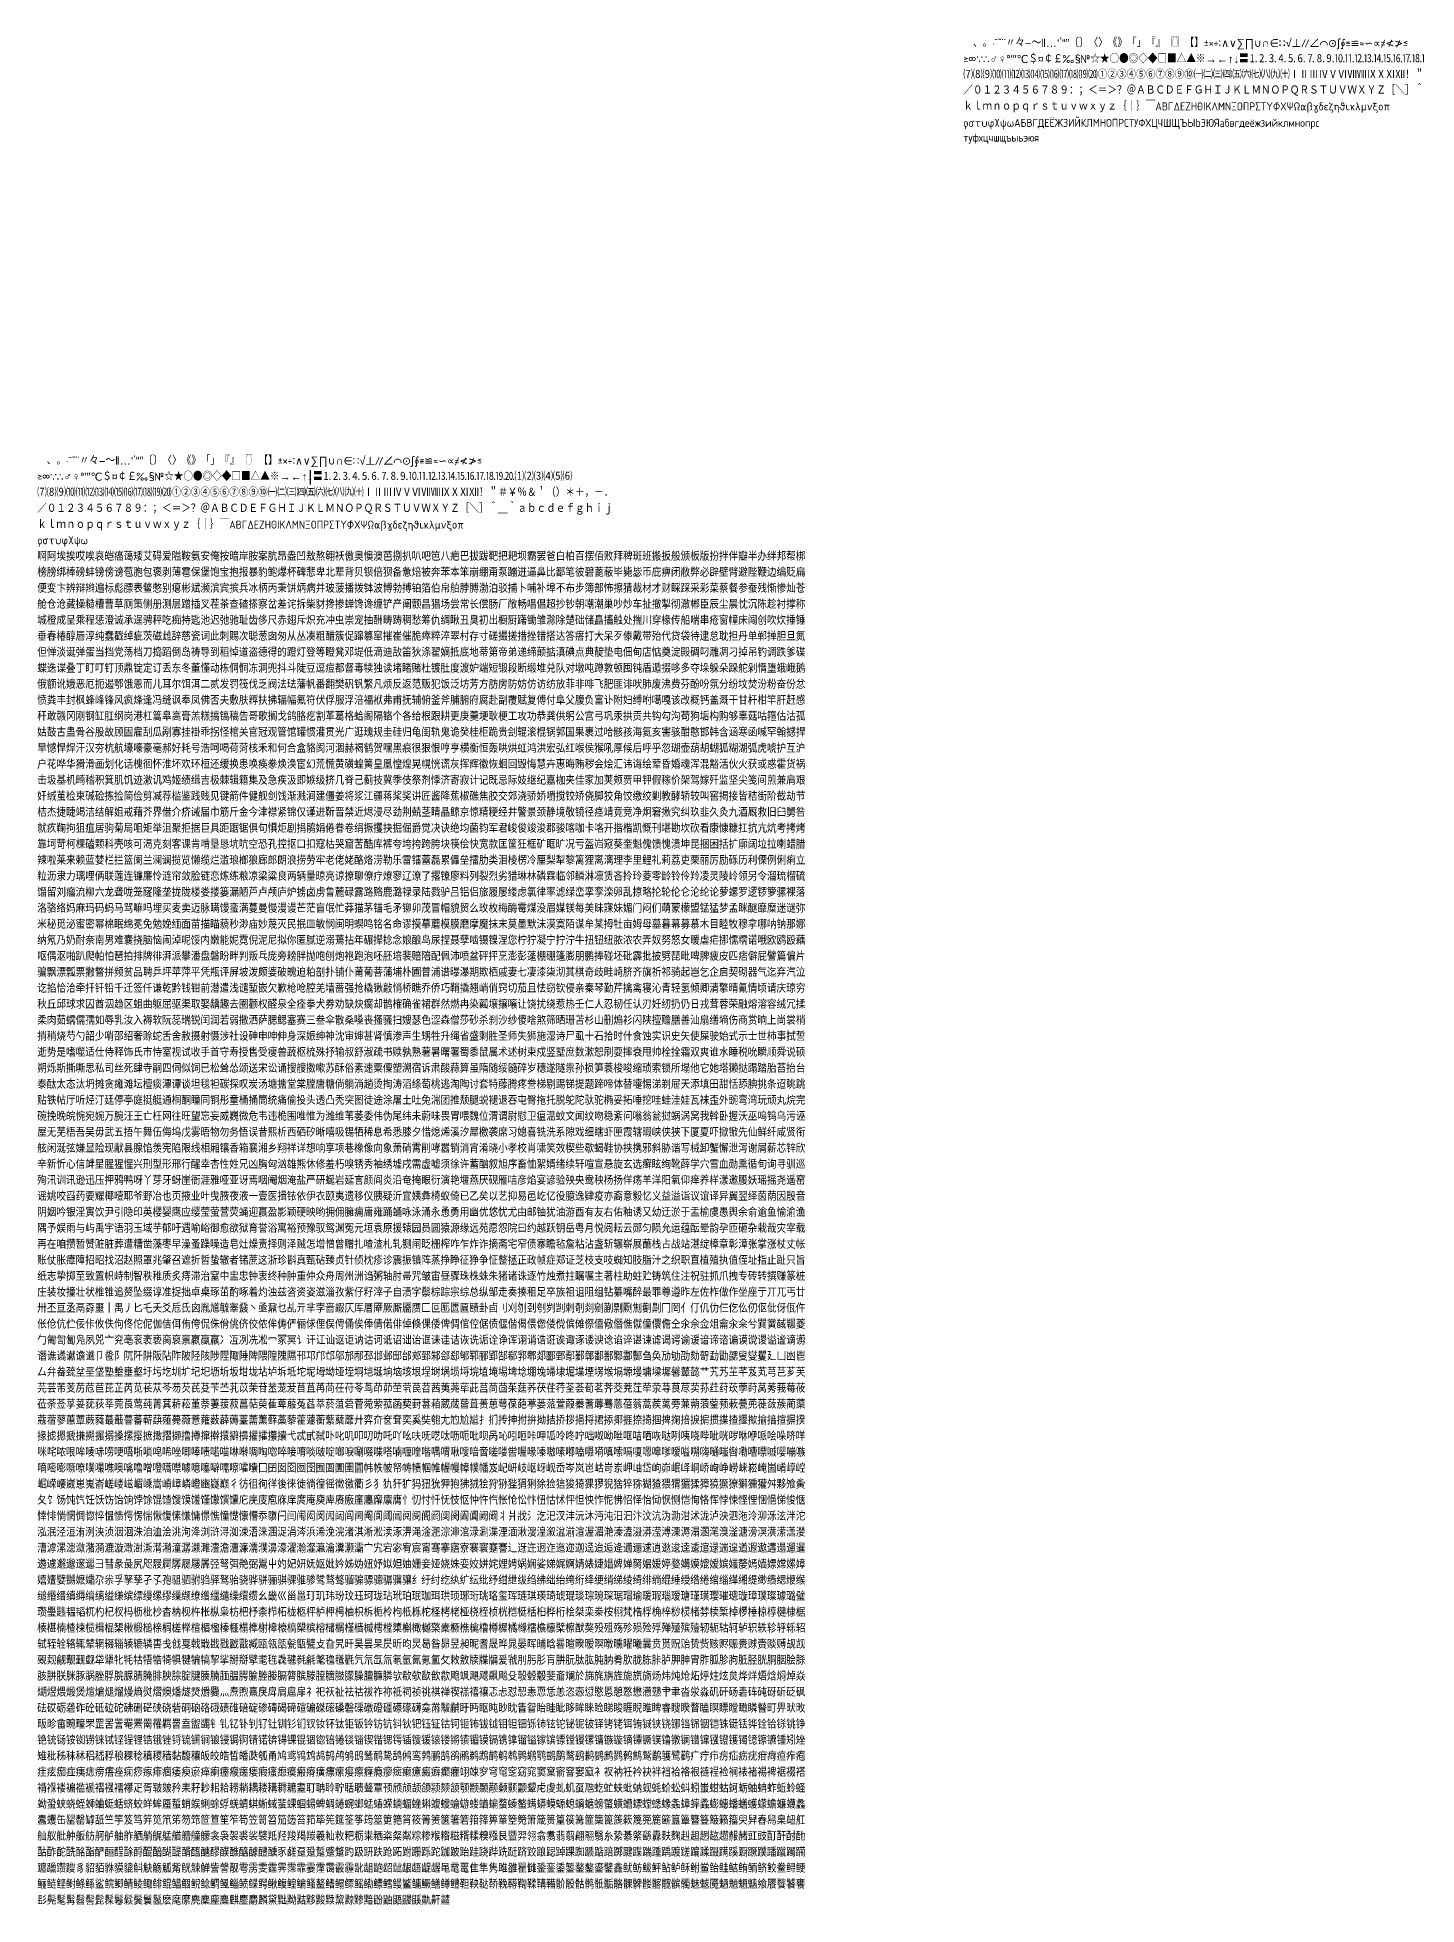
# Model space of a CAD drawing. Header units: millimetres. Extents: x -2979 to 9136, y 5799 to 12599.
# Drawn here: x 2445 to 2962, y 5879 to 6579 of the extents above; entities that cross this region are included whole.
import ezdxf

# ---------------------------------------------------------------- set-up
doc = ezdxf.new("R2010")
doc.units = ezdxf.units.MM
doc.header["$MEASUREMENT"] = 0
doc.styles.add('chin2', font='iso.shx', dxfattribs={"bigfont": 'chin2.shx'})

msp = doc.modelspace()

# ---------------------------------------------------------------- linework, layer by layer
at = {"color": 1}
msp.add_line((2547.38, 6416.54), (2547.38, 6411.22), dxfattribs=at)

# ---------------------------------------------------------------- texts
at = {"style": 'chin2'}
for s, p in [('\u3000、。·ˉˇ¨〃々—～‖…‘’“”〔〕〈〉《》「」『』〖〗【】±×÷∶∧∨∑∏∪∩∈∷√⊥∥∠⌒⊙∫∮≡≌≈∽∝≠≮≯≤', (2792.25, 6575.28)), ('≥∞∵∴♂♀°′″℃＄¤￠￡‰§№☆★○●◎◇◆□■△▲※→←↑↓〓⒈⒉⒊⒋⒌⒍⒎⒏⒐⒑⒒⒓⒔⒕⒖⒗⒘⒙⒚⒛⑴⑵⑶⑷⑸⑹', (2792.25, 6569.26)), ('⑺⑻⑼⑽⑾⑿⒀⒁⒂⒃⒄⒅⒆⒇①②③④⑤⑥⑦⑧⑨⑩㈠㈡㈢㈣㈤㈥㈦㈧㈨㈩ⅠⅡⅢⅣⅤⅥⅦⅧⅨⅩⅪⅫ！＂＃￥％＆＇（）＊＋，－．', (2792.25, 6563.33)), ('／０１２３４５６７８９：；＜＝＞？＠ＡＢＣＤＥＦＧＨＩＪＫＬＭＮＯＰＱＲＳＴＵＶＷＸＹＺ［＼］＾＿｀ａｂｃｄｅｆｇｈｉｊ', (2792.25, 6557.49)), ('ｋｌｍｎｏｐｑｒｓｔｕｖｗｘｙｚ｛｜｝￣ΑΒΓΔΕΖΗΘΙΚΛΜΝΞΟΠΡΣΤΥΦΧΨΩαβγδεζηθικλμνξοπ', (2792.25, 6551.49)), ('ρστυφχψωАБВГДЕЁЖЗИЙКЛМНОПРСТУФХЦЧШЩЪЫЬЭЮЯабвгдеёжзийклмнопрс', (2792.25, 6545.31)), ('туфхцчшщъыьэюя', (2792.25, 6539.8)), ('\u3000、。·ˉˇ¨〃々—～‖…‘’“”〔〕〈〉《》「」『』〖〗【】±×÷∶∧∨∑∏∪∩∈∷√⊥∥∠⌒⊙∫∮≡≌≈∽∝≠≮≯≤', (2445.03, 6418.65)), ('≥∞∵∴♂♀°′″℃＄¤￠￡‰§№☆★○●◎◇◆□■△▲※→←↑↓〓⒈⒉⒊⒋⒌⒍⒎⒏⒐⒑⒒⒓⒔⒕⒖⒗⒘⒙⒚⒛⑴⑵⑶⑷⑸⑹', (2445.03, 6412.65)), ('⑺⑻⑼⑽⑾⑿⒀⒁⒂⒃⒄⒅⒆⒇①②③④⑤⑥⑦⑧⑨⑩㈠㈡㈢㈣㈤㈥㈦㈧㈨㈩ⅠⅡⅢⅣⅤⅥⅦⅧⅨⅩⅪⅫ！＂＃￥％＆＇（）＊＋，－．', (2445.03, 6406.65)), ('／０１２３４５６７８９：；＜＝＞？＠ＡＢＣＤＥＦＧＨＩＪＫＬＭＮＯＰＱＲＳＴＵＶＷＸＹＺ［＼］＾＿｀ａｂｃｄｅｆｇｈｉｊ', (2445.03, 6400.65)), ('ｋｌｍｎｏｐｑｒｓｔｕｖｗｘｙｚ｛｜｝￣ΑΒΓΔΕΖΗΘΙΚΛΜΝΞΟΠΡΣΤΥΦΧΨΩαβγδεζηθικλμνξοπ', (2445.03, 6394.65)), ('ρστυφχψω', (2445.03, 6388.79)), ('榜膀绑棒磅蚌镑傍谤苞胞包褒剥薄雹保堡饱宝抱报暴豹鲍爆杯碑悲卑北辈背贝钡倍狈备惫焙被奔苯本笨崩绷甭泵蹦迸逼鼻比鄙笔彼碧蓖蔽毕毙毖币庇痹闭敝弊必辟壁臂避陛鞭边编贬扁', (2445.03, 6376.65)), ('啊阿埃挨哎唉哀皑癌蔼矮艾碍爱隘鞍氨安俺按暗岸胺案肮昂盎凹敖熬翱袄傲奥懊澳芭捌扒叭吧笆八疤巴拔跋靶把耙坝霸罢爸白柏百摆佰败拜稗斑班搬扳般颁板版扮拌伴瓣半办绊邦帮梆', (2445.03, 6382.65)), ('便变卞辨辩辫遍标彪膘表鳖憋别瘪彬斌濒滨宾摈兵冰柄丙秉饼炳病并玻菠播拨钵波博勃搏铂箔伯帛舶脖膊渤泊驳捕卜哺补埠不布步簿部怖擦猜裁材才财睬踩采彩菜蔡餐参蚕残惭惨灿苍', (2445.03, 6370.65)), ('舱仓沧藏操糙槽曹草厕策侧册测层蹭插叉茬茶查碴搽察岔差诧拆柴豺搀掺蝉馋谗缠铲产阐颤昌猖场尝常长偿肠厂敞畅唱倡超抄钞朝嘲潮巢吵炒车扯撤掣彻澈郴臣辰尘晨忱沉陈趁衬撑称', (2445.03, 6364.65)), ('城橙成呈乘程惩澄诚承逞骋秤吃痴持匙池迟弛驰耻齿侈尺赤翅斥炽充冲虫崇宠抽酬畴踌稠愁筹仇绸瞅丑臭初出橱厨躇锄雏滁除楚础储矗搐触处揣川穿椽传船喘串疮窗幢床闯创吹炊捶锤', (2445.03, 6358.65)), ('垂春椿醇唇淳纯蠢戳绰疵茨磁雌辞慈瓷词此刺赐次聪葱囱匆从丛凑粗醋簇促蹿篡窜摧崔催脆瘁粹淬翠村存寸磋撮搓措挫错搭达答瘩打大呆歹傣戴带殆代贷袋待逮怠耽担丹单郸掸胆旦氮', (2445.03, 6352.65)), ('但惮淡诞弹蛋当挡党荡档刀捣蹈倒岛祷导到稻悼道盗德得的蹬灯登等瞪凳邓堤低滴迪敌笛狄涤翟嫡抵底地蒂第帝弟递缔颠掂滇碘点典靛垫电佃甸店惦奠淀殿碉叼雕凋刁掉吊钓调跌爹碟', (2445.03, 6346.65)), ('俄额讹娥恶厄扼遏鄂饿恩而儿耳尔饵洱二贰发罚筏伐乏阀法珐藩帆番翻樊矾钒繁凡烦反返范贩犯饭泛坊芳方肪房防妨仿访纺放菲非啡飞肥匪诽吠肺废沸费芬酚吩氛分纷坟焚汾粉奋份忿', (2445.03, 6334.65)), ('蝶迭谍叠丁盯叮钉顶鼎锭定订丢东冬董懂动栋侗恫冻洞兜抖斗陡豆逗痘都督毒犊独读堵睹赌杜镀肚度渡妒端短锻段断缎堆兑队对墩吨蹲敦顿囤钝盾遁掇哆多夺垛躲朵跺舵剁惰堕蛾峨鹅', (2445.03, 6340.65)), ('愤粪丰封枫蜂峰锋风疯烽逢冯缝讽奉凤佛否夫敷肤孵扶拂辐幅氟符伏俘服浮涪福袱弗甫抚辅俯釜斧脯腑府腐赴副覆赋复傅付阜父腹负富讣附妇缚咐噶嘎该改概钙盖溉干甘杆柑竿肝赶感', (2445.03, 6328.65)), ('秆敢赣冈刚钢缸肛纲岗港杠篙皋高膏羔糕搞镐稿告哥歌搁戈鸽胳疙割革葛格蛤阁隔铬个各给根跟耕更庚羹埂耿梗工攻功恭龚供躬公宫弓巩汞拱贡共钩勾沟苟狗垢构购够辜菇咕箍估沽孤', (2445.03, 6322.65)), ('姑鼓古蛊骨谷股故顾固雇刮瓜剐寡挂褂乖拐怪棺关官冠观管馆罐惯灌贯光广逛瑰规圭硅归龟闺轨鬼诡癸桂柜跪贵刽辊滚棍锅郭国果裹过哈骸孩海氦亥害骇酣憨邯韩含涵寒函喊罕翰撼捍', (2445.03, 6316.65)), ('旱憾悍焊汗汉夯杭航壕嚎豪毫郝好耗号浩呵喝荷菏核禾和何合盒貉阂河涸赫褐鹤贺嘿黑痕很狠恨哼亨横衡恒轰哄烘虹鸿洪宏弘红喉侯猴吼厚候后呼乎忽瑚壶葫胡蝴狐糊湖弧虎唬护互沪', (2445.03, 6310.65)), ('户花哗华猾滑画划化话槐徊怀淮坏欢环桓还缓换患唤痪豢焕涣宦幻荒慌黄磺蝗簧皇凰惶煌晃幌恍谎灰挥辉徽恢蛔回毁悔慧卉惠晦贿秽会烩汇讳诲绘荤昏婚魂浑混豁活伙火获或惑霍货祸', (2445.03, 6304.65)), ('奸缄茧检柬碱硷拣捡简俭剪减荐槛鉴践贱见键箭件健舰剑饯渐溅涧建僵姜将浆江疆蒋桨奖讲匠酱降蕉椒礁焦胶交郊浇骄娇嚼搅铰矫侥脚狡角饺缴绞剿教酵轿较叫窖揭接皆秸街阶截劫节', (2445.03, 6292.65)), ('击圾基机畸稽积箕肌饥迹激讥鸡姬绩缉吉极棘辑籍集及急疾汲即嫉级挤几脊己蓟技冀季伎祭剂悸济寄寂计记既忌际妓继纪嘉枷夹佳家加荚颊贾甲钾假稼价架驾嫁歼监坚尖笺间煎兼肩艰', (2445.03, 6298.65)), ('桔杰捷睫竭洁结解姐戒藉芥界借介疥诫届巾筋斤金今津襟紧锦仅谨进靳晋禁近烬浸尽劲荆兢茎睛晶鲸京惊精粳经井警景颈静境敬镜径痉靖竟竞净炯窘揪究纠玖韭久灸九酒厩救旧臼舅咎', (2445.03, 6286.65)), ('就疚鞠拘狙疽居驹菊局咀矩举沮聚拒据巨具距踞锯俱句惧炬剧捐鹃娟倦眷卷绢撅攫抉掘倔爵觉决诀绝均菌钧军君峻俊竣浚郡骏喀咖卡咯开揩楷凯慨刊堪勘坎砍看康慷糠扛抗亢炕考拷烤', (2445.03, 6280.65)), ('靠坷苛柯棵磕颗科壳咳可渴克刻客课肯啃垦恳坑吭空恐孔控抠口扣寇枯哭窟苦酷库裤夸垮挎跨胯块筷侩快宽款匡筐狂框矿眶旷况亏盔岿窥葵奎魁傀馈愧溃坤昆捆困括扩廓阔垃拉喇蜡腊', (2445.03, 6274.65)), ('辣啦莱来赖蓝婪栏拦篮阑兰澜谰揽览懒缆烂滥琅榔狼廊郎朗浪捞劳牢老佬姥酪烙涝勒乐雷镭蕾磊累儡垒擂肋类泪棱楞冷厘梨犁黎篱狸离漓理李里鲤礼莉荔吏栗丽厉励砾历利傈例俐痢立', (2445.03, 6268.65)), ('粒沥隶力璃哩俩联莲连镰廉怜涟帘敛脸链恋炼练粮凉梁粱良两辆量晾亮谅撩聊僚疗燎寥辽潦了撂镣廖料列裂烈劣猎琳林磷霖临邻鳞淋凛赁吝拎玲菱零龄铃伶羚凌灵陵岭领另令溜琉榴硫', (2445.03, 6262.65)), ('馏留刘瘤流柳六龙聋咙笼窿隆垄拢陇楼娄搂篓漏陋芦卢颅庐炉掳卤虏鲁麓碌露路赂鹿潞禄录陆戮驴吕铝侣旅履屡缕虑氯律率滤绿峦挛孪滦卵乱掠略抡轮伦仑沦纶论萝螺罗逻锣箩骡裸落', (2445.03, 6256.65)), ('洛骆络妈麻玛码蚂马骂嘛吗埋买麦卖迈脉瞒馒蛮满蔓曼慢漫谩芒茫盲氓忙莽猫茅锚毛矛铆卯茂冒帽貌贸么玫枚梅酶霉煤没眉媒镁每美昧寐妹媚门闷们萌蒙檬盟锰猛梦孟眯醚靡糜迷谜弥', (2445.03, 6250.65)), ('米秘觅泌蜜密幂棉眠绵冕免勉娩缅面苗描瞄藐秒渺庙妙蔑灭民抿皿敏悯闽明螟鸣铭名命谬摸摹蘑模膜磨摩魔抹末莫墨默沫漠寞陌谋牟某拇牡亩姆母墓暮幕募慕木目睦牧穆拿哪呐钠那娜', (2445.03, 6244.65)), ('纳氖乃奶耐奈南男难囊挠脑恼闹淖呢馁内嫩能妮霓倪泥尼拟你匿腻逆溺蔫拈年碾撵捻念娘酿鸟尿捏聂孽啮镊镍涅您柠狞凝宁拧泞牛扭钮纽脓浓农弄奴努怒女暖虐疟挪懦糯诺哦欧鸥殴藕', (2445.03, 6238.65)), ('呕偶沤啪趴爬帕怕琶拍排牌徘湃派攀潘盘磐盼畔判叛乓庞旁耪胖抛咆刨炮袍跑泡呸胚培裴赔陪配佩沛喷盆砰抨烹澎彭蓬棚硼篷膨朋鹏捧碰坯砒霹批披劈琵毗啤脾疲皮匹痞僻屁譬篇偏片', (2445.03, 6232.65)), ('骗飘漂瓢票撇瞥拼频贫品聘乒坪苹萍平凭瓶评屏坡泼颇婆破魄迫粕剖扑铺仆莆葡菩蒲埔朴圃普浦谱曝瀑期欺栖戚妻七凄漆柒沏其棋奇歧畦崎脐齐旗祈祁骑起岂乞企启契砌器气迄弃汽泣', (2445.03, 6226.65)), ('秋丘邱球求囚酋泅趋区蛆曲躯屈驱渠取娶龋趣去圈颧权醛泉全痊拳犬券劝缺炔瘸却鹊榷确雀裙群然燃冉染瓤壤攘嚷让饶扰绕惹热壬仁人忍韧任认刃妊纫扔仍日戎茸蓉荣融熔溶容绒冗揉', (2445.03, 6214.65)), ('讫掐恰洽牵扦钎铅千迁签仟谦乾黔钱钳前潜遣浅谴堑嵌欠歉枪呛腔羌墙蔷强抢橇锹敲悄桥瞧乔侨巧鞘撬翘峭俏窍切茄且怯窃钦侵亲秦琴勤芹擒禽寝沁青轻氢倾卿清擎晴氰情顷请庆琼穷', (2445.03, 6220.65)), ('柔肉茹蠕儒孺如辱乳汝入褥软阮蕊瑞锐闰润若弱撒洒萨腮鳃塞赛三叁伞散桑嗓丧搔骚扫嫂瑟色涩森僧莎砂杀刹沙纱傻啥煞筛晒珊苫杉山删煽衫闪陕擅赡膳善汕扇缮墒伤商赏晌上尚裳梢', (2445.03, 6208.65)), ('捎稍烧芍勺韶少哨邵绍奢赊蛇舌舍赦摄射慑涉社设砷申呻伸身深娠绅神沈审婶甚肾慎渗声生甥牲升绳省盛剩胜圣师失狮施湿诗尸虱十石拾时什食蚀实识史矢使屎驶始式示士世柿事拭誓', (2445.03, 6202.65)), ('逝势是嗜噬适仕侍释饰氏市恃室视试收手首守寿授售受瘦兽蔬枢梳殊抒输叔舒淑疏书赎孰熟薯暑曙署蜀黍鼠属术述树束戍竖墅庶数漱恕刷耍摔衰甩帅栓拴霜双爽谁水睡税吮瞬顺舜说硕', (2445.03, 6196.65)), ('朔烁斯撕嘶思私司丝死肆寺嗣四伺似饲巳松耸怂颂送宋讼诵搜艘擞嗽苏酥俗素速粟僳塑溯宿诉肃酸蒜算虽隋随绥髓碎岁穗遂隧祟孙损笋蓑梭唆缩琐索锁所塌他它她塔獭挞蹋踏胎苔抬台', (2445.03, 6190.65)), ('泰酞太态汰坍摊贪瘫滩坛檀痰潭谭谈坦毯袒碳探叹炭汤塘搪堂棠膛唐糖倘躺淌趟烫掏涛滔绦萄桃逃淘陶讨套特藤腾疼誊梯剔踢锑提题蹄啼体替嚏惕涕剃屉天添填田甜恬舔腆挑条迢眺跳', (2445.03, 6184.65)), ('碗挽晚皖惋宛婉万腕汪王亡枉网往旺望忘妄威巍微危韦违桅围唯惟为潍维苇萎委伟伪尾纬未蔚味畏胃喂魏位渭谓尉慰卫瘟温蚊文闻纹吻稳紊问嗡翁瓮挝蜗涡窝我斡卧握沃巫呜钨乌污诬', (2445.03, 6172.65)), ('贴铁帖厅听烃汀廷停亭庭挺艇通桐酮瞳同铜彤童桶捅筒统痛偷投头透凸秃突图徒途涂屠土吐兔湍团推颓腿蜕褪退吞屯臀拖托脱鸵陀驮驼椭妥拓唾挖哇蛙洼娃瓦袜歪外豌弯湾玩顽丸烷完', (2445.03, 6178.65)), ('屋无芜梧吾吴毋武五捂午舞伍侮坞戊雾晤物勿务悟误昔熙析西硒矽晰嘻吸锡牺稀息希悉膝夕惜熄烯溪汐犀檄袭席习媳喜铣洗系隙戏细瞎虾匣霞辖暇峡侠狭下厦夏吓掀锨先仙鲜纤咸贤衔', (2445.03, 6166.65)), ('舷闲涎弦嫌显险现献县腺馅羡宪陷限线相厢镶香箱襄湘乡翔祥详想响享项巷橡像向象萧硝霄削哮嚣销消宵淆晓小孝校肖啸笑效楔些歇蝎鞋协挟携邪斜胁谐写械卸蟹懈泄泻谢屑薪芯锌欣', (2445.03, 6160.65)), ('辛新忻心信衅星腥猩惺兴刑型形邢行醒幸杏性姓兄凶胸匈汹雄熊休修羞朽嗅锈秀袖绣墟戌需虚嘘须徐许蓄酗叙旭序畜恤絮婿绪续轩喧宣悬旋玄选癣眩绚靴薛学穴雪血勋熏循旬询寻驯巡', (2445.03, 6154.65)), ('殉汛训讯逊迅压押鸦鸭呀丫芽牙蚜崖衙涯雅哑亚讶焉咽阉烟淹盐严研蜒岩延言颜阎炎沿奄掩眼衍演艳堰燕厌砚雁唁彦焰宴谚验殃央鸯秧杨扬佯疡羊洋阳氧仰痒养样漾邀腰妖瑶摇尧遥窑', (2445.03, 6148.65)), ('谣姚咬舀药要耀椰噎耶爷野冶也页掖业叶曳腋夜液一壹医揖铱依伊衣颐夷遗移仪胰疑沂宜姨彝椅蚁倚已乙矣以艺抑易邑屹亿役臆逸肄疫亦裔意毅忆义益溢诣议谊译异翼翌绎茵荫因殷音', (2445.03, 6142.65)), ('隅予娱雨与屿禹宇语羽玉域芋郁吁遇喻峪御愈欲狱育誉浴寓裕预豫驭鸳渊冤元垣袁原援辕园员圆猿源缘远苑愿怨院曰约越跃钥岳粤月悦阅耘云郧匀陨允运蕴酝晕韵孕匝砸杂栽哉灾宰载', (2445.03, 6130.65)), ('阴姻吟银淫寅饮尹引隐印英樱婴鹰应缨莹萤营荧蝇迎赢盈影颖硬映哟拥佣臃痈庸雍踊蛹咏泳涌永恿勇用幽优悠忧尤由邮铀犹油游酉有友右佑釉诱又幼迂淤于盂榆虞愚舆余俞逾鱼愉渝渔', (2445.03, 6136.65)), ('再在咱攒暂赞赃脏葬遭糟凿藻枣早澡蚤躁噪造皂灶燥责择则泽贼怎增憎曾赠扎喳渣札轧铡闸眨栅榨咋乍炸诈摘斋宅窄债寨瞻毡詹粘沾盏斩辗崭展蘸栈占战站湛绽樟章彰漳张掌涨杖丈帐', (2445.03, 6124.65)), ('账仗胀瘴障招昭找沼赵照罩兆肇召遮折哲蛰辙者锗蔗这浙珍斟真甄砧臻贞针侦枕疹诊震振镇阵蒸挣睁征狰争怔整拯正政帧症郑证芝枝支吱蜘知肢脂汁之织职直植殖执值侄址指止趾只旨', (2445.03, 6118.65)), ('纸志挚掷至致置帜峙制智秩稚质炙痔滞治窒中盅忠钟衷终种肿重仲众舟周州洲诌粥轴肘帚咒皱宙昼骤珠株蛛朱猪诸诛逐竹烛煮拄瞩嘱主著柱助蛀贮铸筑住注祝驻抓爪拽专砖转撰赚篆桩', (2445.03, 6112.65)), ('庄装妆撞壮状椎锥追赘坠缀谆准捉拙卓桌琢茁酌啄着灼浊兹咨资姿滋淄孜紫仔籽滓子自渍字鬃棕踪宗综总纵邹走奏揍租足卒族祖诅阻组钻纂嘴醉最罪尊遵昨左佐柞做作坐座亍丌兀丐廿', (2445.03, 6106.65)), ('卅丕亘丞鬲孬噩丨禺丿匕乇夭爻卮氐囟胤馗毓睾鼗丶亟鼐乜乩亓芈孛啬嘏仄厍厝厣厥厮靥赝匚叵匦匮匾赜卦卣刂刈刎刭刳刿剀剌剞剡剜蒯剽劂劁劐劓冂罔亻仃仉仂仨仡仫仞伛仳伢佤仵', (2445.03, 6100.7)), ('伥伧伉伫佞佧攸佚佝佟佗伲伽佶佴侑侉侃侏佾佻侪佼侬侔俦俨俪俅俚俣俜俑俟俸倩偌俳倬倏倮倭俾倜倌倥倨偾偃偕偈偎偬偻傥傧傩傺僖儆僭僬僦僮儇儋仝氽佘佥俎龠汆籴兮巽黉馘冁夔', (2445.03, 6094.7)), ('勹匍訇匐凫夙兕亠兖亳衮袤亵脔裒禀嬴蠃羸冫冱冽冼凇冖冢冥讠讦讧讪讴讵讷诂诃诋诏诎诒诓诔诖诘诙诜诟诠诤诨诩诮诰诳诶诹诼诿谀谂谄谇谌谏谑谒谔谕谖谙谛谘谝谟谠谡谥谧谪谫', (2445.03, 6088.7)), ('谮谯谲谳谵谶卩卺阝阢阡阱阪阽阼陂陉陔陟陧陬陲陴隈隍隗隰邗邛邝邙邬邡邴邳邶邺邸邰郏郅邾郐郄郇郓郦郢郜郗郛郫郯郾鄄鄢鄞鄣鄱鄯鄹酃酆刍奂劢劬劭劾哿勐勖勰叟燮矍廴凵凼鬯', (2445.03, 6082.7)), ('厶弁畚巯坌垩垡塾墼壅壑圩圬圪圳圹圮圯坜圻坂坩垅坫垆坼坻坨坭坶坳垭垤垌垲埏垧垴垓垠埕埘埚埙埒垸埴埯埸埤埝堋堍埽埭堀堞堙塄堠塥塬墁墉墚墀馨鼙懿艹艽艿芏芊芨芄芎芑芗芙', (2445.03, 6076.7)), ('芫芸芾芰苈苊苣芘芷芮苋苌苁芩芴芡芪芟苄苎芤苡茉苷苤茏茇苜苴苒苘茌苻苓茑茚茆茔茕苠苕茜荑荛荜茈莒茼茴茱莛荞茯荏荇荃荟荀茗荠茭茺茳荦荥荨茛荩荬荪荭荮莰荸莳莴莠莪莓莜', (2445.03, 6070.7)), ('莅荼莶莩荽莸荻莘莞莨莺莼菁萁菥菘堇萘萋菝菽菖萜萸萑萆菔菟萏萃菸菹菪菅菀萦菰菡葜葑葚葙葳蒇蒈葺蒉葸萼葆葩葶蒌蒎萱葭蓁蓍蓐蓦蒽蓓蓊蒿蒺蓠蒡蒹蒴蒗蓥蓣蔌甍蔸蓰蔹蔟蔺蕖', (2445.03, 6064.7)), ('蔻蓿蓼蕙蕈蕨蕤蕞蕺瞢蕃蕲蕻薤薨薇薏蕹薮薜薅薹薷薰藓藁藜藿蘧蘅蘩蘖蘼廾弈夼奁耷奕奚奘匏尢尥尬尴扌扪抟抻拊拚拗拮挢拶挹捋捃掭揶捱捺掎掴捭掬掊捩掮掼揲揸揠揿揄揞揎摒揆', (2445.03, 6058.7)), ('掾摅摁搋搛搠搌搦搡摞撄摭撖摺撷撸撙撺擀擐擗擤擢攉攥攮弋忒甙弑卟叱叽叩叨叻吒吖吆呋呒呓呔呖呃吡呗呙吣吲咂咔呷呱呤咚咛咄呶呦咝哐咭哂咴哒咧咦哓哔呲咣哕咻咿哌哙哚哜咩', (2445.03, 6052.7)), ('咪咤哝哏哞唛哧唠哽唔哳唢唣唏唑唧唪啧喏喵啉啭啁啕唿啐唼唷啖啵啶啷唳唰啜喋嗒喃喱喹喈喁喟啾嗖喑啻嗟喽喾喔喙嗪嗷嗉嘟嗑嗫嗬嗔嗦嗝嗄嗯嗥嗲嗳嗌嗍嗨嗵嗤辔嘞嘈嘌嘁嘤嘣嗾', (2445.03, 6046.7)), ('嘀嘧嘭噘嘹噗嘬噍噢噙噜噌噔嚆噤噱噫噻噼嚅嚓嚯囔囗囝囡囵囫囹囿圄圊圉圜帏帙帔帑帱帻帼帷幄幔幛幞幡岌屺岍岐岖岈岘岙岑岚岜岵岢岽岬岫岱岣峁岷峄峒峤峋峥崂崃崧崦崮崤崞崆', (2445.03, 6040.7)), ('崛嵘崾崴崽嵬嵛嵯嵝嵫嵋嵊嵩嵴嶂嶙嶝豳嶷巅彳彷徂徇徉後徕徙徜徨徭徵徼衢彡犭犰犴犷犸狃狁狎狍狒狨狯狩狲狴狷猁狳猃狺狻猗猓猡猊猞猝猕猢猹猥猬猸猱獐獍獗獠獬獯獾舛夥飧夤', (2445.03, 6034.7)), ('夂饣饧饨饩饪饫饬饴饷饽馀馄馇馊馍馐馑馓馔馕庀庑庋庖庥庠庹庵庾庳赓廒廑廛廨廪膺忄忉忖忏怃忮怄忡忤忾怅怆忪忭忸怙怵怦怛怏怍怩怫怊怿怡恸恹恻恺恂恪恽悖悚悭悝悃悒悌悛惬', (2445.03, 6028.7)), ('悻悱惝惘惆惚悴愠愦愕愣惴愀愎愫慊慵憬憔憧憷懔懵忝隳闩闫闱闳闵闶闼闾阃阄阆阈阊阋阌阍阏阒阕阖阗阙阚丬爿戕氵汔汜汊沣沅沐沔沌汨汩汴汶沆沩泐泔沭泷泸泱泗沲泠泖泺泫泮沱', (2445.03, 6022.7)), ('泓泯泾洹洧洌浃浈洇洄洙洎洫浍洮洵洚浏浒浔洳涑浯涞涠浞涓涔浜浠浼浣渚淇淅淞渎涿淠渑淦淝淙渖涫渌涮渫湮湎湫溲湟溆湓湔渲渥湄滟溱溘滠漭滢溥溧溽溻溷滗溴滏溏滂溟潢潆潇漤', (2445.03, 6016.7)), ('遴遽邂邈邃邋彐彗彖彘尻咫屐屙孱屣屦羼弪弩弭艴弼鬻屮妁妃妍妩妪妣妗姊妫妞妤姒妲妯姗妾娅娆姝娈姣姘姹娌娉娲娴娑娣娓婀婧婊婕娼婢婵胬媪媛婷婺媾嫫媲嫒嫔媸嫠嫣嫱嫖嫦嫘嫜', (2445.03, 6004.7)), ('漕滹漯漶潋潴漪漉漩澉澍澌潸潲潼潺濑濉澧澹澶濂濡濮濞濠濯瀚瀣瀛瀹瀵灏灞宀宄宕宓宥宸甯骞搴寤寮褰寰蹇謇辶迓迕迥迮迤迩迦迳迨逅逄逋逦逑逍逖逡逵逶逭逯遄遑遒遐遨遘遢遛暹', (2445.03, 6010.7)), ('嬉嬗嬖嬲嬷孀尕尜孚孥孳孑孓孢驵驷驸驺驿驽骀骁骅骈骊骐骒骓骖骘骛骜骝骟骠骢骣骥骧纟纡纣纥纨纩纭纰纾绀绁绂绉绋绌绐绔绗绛绠绡绨绫绮绯绱绲缍绶绺绻绾缁缂缃缇缈缋缌缏缑', (2445.03, 5998.7)), ('缒缗缙缜缛缟缡缢缣缤缥缦缧缪缫缬缭缯缰缱缲缳缵幺畿巛甾邕玎玑玮玢玟珏珂珑玷玳珀珉珈珥珙顼琊珩珧珞玺珲琏琪瑛琦琥琨琰琮琬琛琚瑁瑜瑗瑕瑙瑷瑭瑾璜璎璀璁璇璋璞璨璩璐璧', (2445.03, 5992.7)), ('瓒璺韪韫韬杌杓杞杈杩枥枇杪杳枘枧杵枨枞枭枋杷杼柰栉柘栊柩枰栌柙枵柚枳柝栀柃枸柢栎柁柽栲栳桠桡桎桢桄桤梃栝桕桦桁桧桀栾桊桉栩梵梏桴桷梓桫棂楮棼椟椠棹椤棰椋椁楗棣椐', (2445.03, 5986.7)), ('楱椹楠楂楝榄楫榀榘楸椴槌榇榈槎榉楦楣楹榛榧榻榫榭槔榱槁槊槟榕槠榍槿樯槭樗樘橥槲橄樾檠橐橛樵檎橹樽樨橘橼檑檐檩檗檫猷獒殁殂殇殄殒殓殍殚殛殡殪轫轭轱轲轳轵轶轸轷轹轺', (2445.03, 5980.7)), ('轼轾辁辂辄辇辋辍辎辏辘辚軎戋戗戛戟戢戡戥戤戬臧瓯瓴瓿甏甑甓攴旮旯旰昊昙杲昃昕昀炅曷昝昴昱昶昵耆晟晔晁晏晖晡晗晷暄暌暧暝暾曛曜曦曩贲贳贶贻贽赀赅赆赈赉赇赍赕赙觇觊', (2445.03, 5974.7)), ('觋觌觎觏觐觑牮犟牝牦牯牾牿犄犋犍犏犒挈挲掰搿擘耄毪毳毽毵毹氅氇氆氍氕氘氙氚氡氩氤氪氲攵敕敫牍牒牖爰虢刖肟肜肓肼朊肽肱肫肭肴肷胧胨胩胪胛胂胄胙胍胗朐胝胫胱胴胭脍脎', (2445.03, 5968.7)), ('胲胼朕脒豚脶脞脬脘脲腈腌腓腴腙腚腱腠腩腼腽腭腧塍媵膈膂膑滕膣膪臌朦臊膻臁膦欤欷欹歃歆歙飑飒飓飕飙飚殳彀毂觳斐齑斓於旆旄旃旌旎旒旖炀炜炖炝炻烀炷炫炱烨烊焐焓焖焯焱', (2445.03, 5962.7)), ('煳煜煨煅煲煊煸煺熘熳熵熨熠燠燔燧燹爝爨灬焘煦熹戾戽扃扈扉礻祀祆祉祛祜祓祚祢祗祠祯祧祺禅禊禚禧禳忑忐怼恝恚恧恁恙恣悫愆愍慝憩憝懋懑戆肀聿沓泶淼矶矸砀砉砗砘砑斫砭砜', (2445.03, 5956.7)), ('砝砹砺砻砟砼砥砬砣砩硎硭硖硗砦硐硇硌硪碛碓碚碇碜碡碣碲碹碥磔磙磉磬磲礅磴礓礤礞礴龛黹黻黼盱眄眍盹眇眈眚眢眙眭眦眵眸睐睑睇睃睚睨睢睥睿瞍睽瞀瞌瞑瞟瞠瞰瞵瞽町畀畎畋', (2445.03, 5950.7)), ('畈畛畲畹疃罘罡罟詈罨罴罱罹羁罾盍盥蠲钅钆钇钋钊钌钍钏钐钔钗钕钚钛钜钣钤钫钪钭钬钯钰钲钴钶钷钸钹钺钼钽钿铄铈铉铊铋铌铍铎铐铑铒铕铖铗铙铘铛铞铟铠铢铤铥铧铨铪铩铫铮', (2445.03, 5944.7)), ('铯铳铴铵铷铹铼铽铿锃锂锆锇锉锊锍锎锏锒锓锔锕锖锘锛锝锞锟锢锪锫锩锬锱锲锴锶锷锸锼锾锿镂锵镄镅镆镉镌镎镏镒镓镔镖镗镘镙镛镞镟镝镡镢镤镥镦镧镨镩镪镫镬镯镱镲镳锺矧矬', (2445.03, 5938.7)), ('雉秕秭秣秫稆嵇稃稂稞稔稹稷穑黏馥穰皈皎皓皙皤瓞瓠甬鸠鸢鸨鸩鸪鸫鸬鸲鸱鸶鸸鸷鸹鸺鸾鹁鹂鹄鹆鹇鹈鹉鹋鹌鹎鹑鹕鹗鹚鹛鹜鹞鹣鹦鹧鹨鹩鹪鹫鹬鹱鹭鹳疒疔疖疠疝疬疣疳疴疸痄疱', (2445.03, 5932.7)), ('疰痃痂痖痍痣痨痦痤痫痧瘃痱痼痿瘐瘀瘅瘌瘗瘊瘥瘘瘕瘙瘛瘼瘢瘠癀瘭瘰瘿瘵癃瘾瘳癍癞癔癜癖癫癯翊竦穸穹窀窆窈窕窦窠窬窨窭窳衤衩衲衽衿袂袢裆袷袼裉裢裎裣裥裱褚裼裨裾裰褡', (2445.03, 5926.7)), ('褙褓褛褊褴褫褶襁襦襻疋胥皲皴矜耒耔耖耜耠耢耥耦耧耩耨耱耋耵聃聆聍聒聩聱覃顸颀颃颉颌颍颏颔颚颛颞颟颡颢颥颦虍虔虬虮虿虺虼虻蚨蚍蚋蚬蚝蚧蚣蚪蚓蚩蚶蛄蚵蛎蚰蚺蚱蚯蛉蛏', (2445.03, 5920.7)), ('蚴蛩蛱蛲蛭蛳蛐蜓蛞蛴蛟蛘蛑蜃蜇蛸蜈蜊蜍蜉蜣蜻蜞蜥蜮蜚蜾蝈蜴蜱蜩蜷蜿螂蜢蝽蝾蝻蝠蝰蝌蝮螋蝓蝣蝼蝤蝙蝥螓螯螨蟒蟆螈螅螭螗螃螫蟥螬螵螳蟋蟓螽蟑蟀蟊蟛蟪蟠蟮蠖蠓蟾蠊蠛蠡', (2445.03, 5914.7)), ('蠹蠼缶罂罄罅舐竺竽笈笃笄笕笊笫笏筇笸笪笙笮笱笠笥笤笳笾笞筘筚筅筵筌筝筠筮筻筢筲筱箐箦箧箸箬箝箨箅箪箜箢箫箴篑篁篌篝篚篥篦篪簌篾篼簏簖簋簟簪簦簸籁籀臾舁舂舄臬衄舡', (2445.03, 5908.7)), ('舢舣舭舯舨舫舸舻舳舴舾艄艉艋艏艚艟艨衾袅袈裘裟襞羝羟羧羯羰羲籼敉粑粝粜粞粢粲粼粽糁糇糌糍糈糅糗糨艮暨羿翎翕翥翡翦翩翮翳糸絷綦綮繇纛麸麴赳趄趔趑趱赧赭豇豉酊酐酎酏', (2445.03, 5902.7)), ('酤酢酡酰酩酯酽酾酲酴酹醌醅醐醍醑醢醣醪醭醮醯醵醴醺豕鹾趸跫踅蹙蹩趵趿趼趺跄跖跗跚跞跎跏跛跆跬跷跸跣跹跻跤踉跽踔踝踟踬踮踣踯踺蹀踹踵踽踱蹉蹁蹂蹑蹒蹊蹰蹶蹼蹯蹴躅躏', (2445.03, 5896.7)), ('躔躐躜躞豸貂貊貅貘貔斛觖觞觚觜觥觫觯訾謦靓雩雳雯霆霁霈霏霎霪霭霰霾龀龃龅龆龇龈龉龊龌黾鼋鼍隹隼隽雎雒瞿雠銎銮鋈錾鍪鏊鎏鐾鑫鱿鲂鲅鲆鲇鲈稣鲋鲎鲐鲑鲒鲔鲕鲚鲛鲞鲟鲠', (2445.03, 5890.7)), ('鲡鲢鲣鲥鲦鲧鲨鲩鲫鲭鲮鲰鲱鲲鲳鲴鲵鲶鲷鲺鲻鲼鲽鳄鳅鳆鳇鳊鳋鳌鳍鳎鳏鳐鳓鳔鳕鳗鳘鳙鳜鳝鳟鳢靼鞅鞑鞒鞔鞯鞫鞣鞲鞴骱骰骷鹘骶骺骼髁髀髅髂髋髌髑魅魃魇魉魈魍魑飨餍餮饕饔', (2445.03, 5884.7)), ('髟髡髦髯髫髻髭髹鬈鬏鬓鬟鬣麽麾縻麂麇麈麋麒鏖麝麟黛黜黝黠黟黢黩黧黥黪黯鼢鼬鼯鼹鼷鼽鼾齄', (2445.03, 5878.7))]:
    msp.add_text(s, height=3, dxfattribs=at).set_placement(p)

doc.saveas('drawing.dxf')
